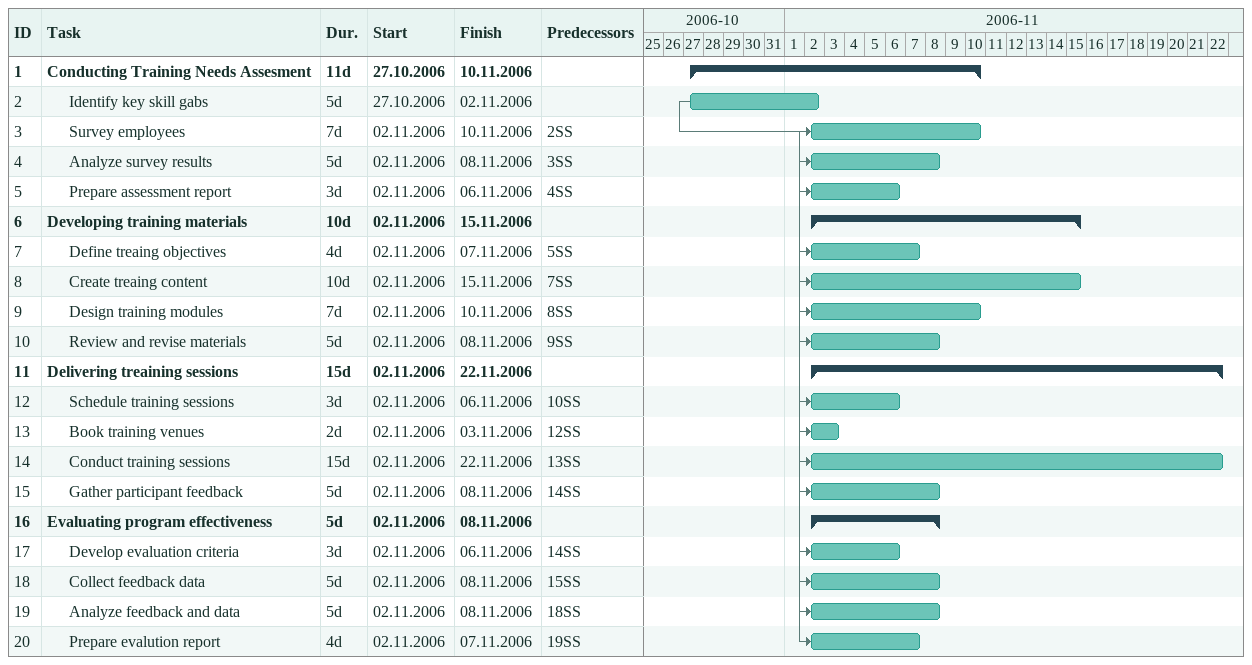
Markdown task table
| ID | Level | Task | Duration | Start | Finish | Predecessors |
|---|---|---|---|---|---|---|
| 1 | 1 | **Conducting Training Needs Assesment** | 11d | 2006-10-27 | 2006-11-10 |  |
| 2 | 2 | Identify key skill gabs | 5d | 2006-10-27 | 2006-11-02 |  |
| 3 | 2 | Survey employees | 7d | 2006-11-02 | 2006-11-10 | 2SS |
| 4 | 2 | Analyze survey results | 5d | 2006-11-02 | 2006-11-08 | 3SS |
| 5 | 2 | Prepare assessment report | 3d | 2006-11-02 | 2006-11-06 | 4SS |
| 6 | 1 | **Developing training materials** | 10d | 2006-11-02 | 2006-11-15 |  |
| 7 | 2 | Define treaing objectives | 4d | 2006-11-02 | 2006-11-07 | 5SS |
| 8 | 2 | Create treaing content | 10d | 2006-11-02 | 2006-11-15 | 7SS |
| 9 | 2 | Design training modules | 7d | 2006-11-02 | 2006-11-10 | 8SS |
| 10 | 2 | Review and revise materials | 5d | 2006-11-02 | 2006-11-08 | 9SS |
| 11 | 1 | **Delivering treaining sessions** | 15d | 2006-11-02 | 2006-11-22 |  |
| 12 | 2 | Schedule training sessions | 3d | 2006-11-02 | 2006-11-06 | 10SS |
| 13 | 2 | Book training venues | 2d | 2006-11-02 | 2006-11-03 | 12SS |
| 14 | 2 | Conduct training sessions | 15d | 2006-11-02 | 2006-11-22 | 13SS |
| 15 | 2 | Gather participant feedback | 5d | 2006-11-02 | 2006-11-08 | 14SS |
| 16 | 1 | **Evaluating program effectiveness** | 5d | 2006-11-02 | 2006-11-08 |  |
| 17 | 2 | Develop evaluation criteria | 3d | 2006-11-02 | 2006-11-06 | 14SS |
| 18 | 2 | Collect feedback data | 5d | 2006-11-02 | 2006-11-08 | 15SS |
| 19 | 2 | Analyze feedback and data | 5d | 2006-11-02 | 2006-11-08 | 18SS |
| 20 | 2 | Prepare evalution report | 4d | 2006-11-02 | 2006-11-07 | 19SS |
